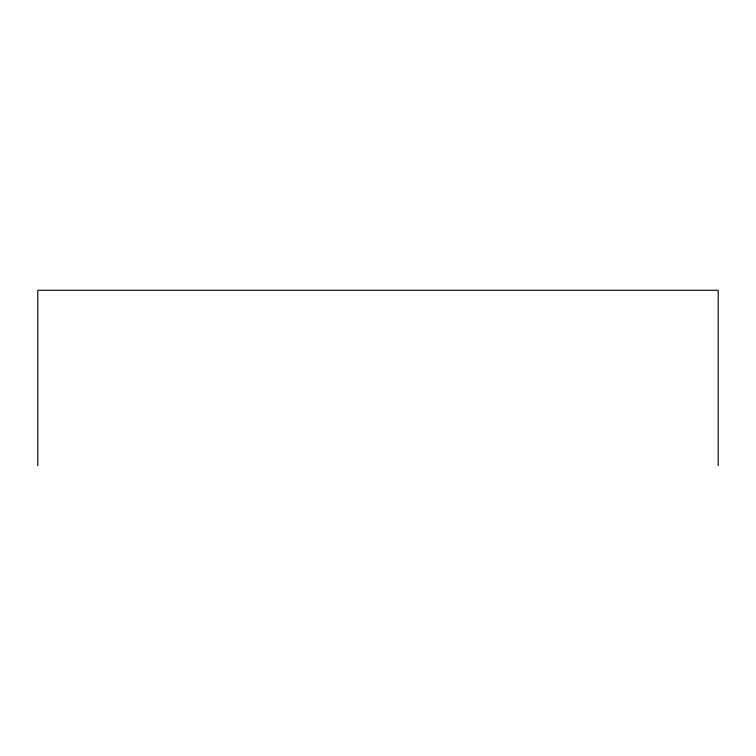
<?xml version="1.0" encoding="UTF-8"?>
<svg xmlns="http://www.w3.org/2000/svg" width="756" height="756" viewBox="0 0 756 756"><rect width="100%" height="100%" fill="white"/><g stroke="black" fill="none" stroke-linecap="round" stroke-linejoin="round"><path stroke-width="1.13" d="M718.2 465.743L718.2 290.257L37.8 290.257L37.8 465.743"/></g></svg>
